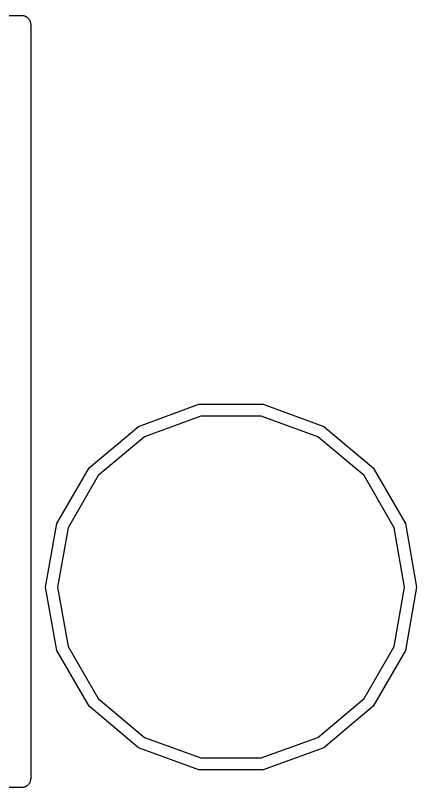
# Model space of a CAD drawing. Extents: x -2.2 to 89.1, y -78.6 to 9.2.
# Drawn here: x 69.39 to 76.1, y -75.35 to -62.45 of the extents above; entities that cross this region are included whole.
import ezdxf

# ---------------------------------------------------------------- set-up
doc = ezdxf.new("R2010")
doc.units = 0
doc.header["$MEASUREMENT"] = 0
doc.layers.add('BLACK', color=7, linetype='CONTINUOUS')

msp = doc.modelspace()

# ---------------------------------------------------------------- linework, layer by layer
at = {"layer": 'Black'}
for p, q in [((68.5, -62.45), (69.5, -62.45)), ((69.5, -62.45), (69.5129, -62.4523)), ((69.5129, -62.4523), (69.526, -62.4523)), ((69.526, -62.4523), (69.5384, -62.4568)), ((69.5384, -62.4568), (69.5513, -62.459)), ((69.5513, -62.459), (69.5627, -62.4656)), ((69.5627, -62.4656), (69.575, -62.4701)), ((69.575, -62.4701), (69.5851, -62.4785)), ((69.5851, -62.4785), (69.5964, -62.4851)), ((69.5964, -62.4851), (69.6049, -62.4951)), ((69.6049, -62.4951), (69.6149, -62.5036)), ((69.6149, -62.5036), (69.6215, -62.5149)), ((69.6215, -62.5149), (69.6299, -62.525)), ((69.6299, -62.525), (69.6344, -62.5373)), ((69.6344, -62.5373), (69.641, -62.5487)), ((69.641, -62.5487), (69.6432, -62.5616)), ((69.6432, -62.5616), (69.6477, -62.574)), ((69.6477, -62.574), (69.6477, -62.5871)), ((69.6477, -62.5871), (69.65, -62.6)), ((69.65, -62.6), (69.65, -75.2)), ((71.45, -69.3153), (72.4617, -68.9471)), ((72.4617, -68.9471), (73.5383, -68.9471)), ((73.5383, -68.9471), (74.55, -69.3153)), ((72.4964, -69.1441), (71.55, -69.4885)), ((73.5036, -69.1441), (72.4964, -69.1441)), ((74.45, -69.4885), (73.5036, -69.1441)), ((70.6253, -70.0074), (71.45, -69.3153)), ((74.55, -69.3153), (75.3747, -70.0074)), ((71.55, -69.4885), (70.7785, -70.1359)), ((75.2215, -70.1359), (74.45, -69.4885)), ((70.087, -70.9397), (70.6253, -70.0074)), ((75.3747, -70.0074), (75.913, -70.9397)), ((70.7785, -70.1359), (70.2749, -71.0081)), ((75.7251, -71.0081), (75.2215, -70.1359)), ((69.9, -72), (70.087, -70.9397)), ((75.913, -70.9397), (76.1, -72)), ((70.2749, -71.0081), (70.1, -72)), ((75.9, -72), (75.7251, -71.0081)), ((70.087, -73.0603), (69.9, -72)), ((70.1, -72), (70.2749, -72.9919)), ((75.7251, -72.9919), (75.9, -72)), ((76.1, -72), (75.913, -73.0603)), ((70.2749, -72.9919), (70.7785, -73.8641)), ((75.2215, -73.8641), (75.7251, -72.9919)), ((70.6253, -73.9926), (70.087, -73.0603)), ((75.913, -73.0603), (75.3747, -73.9926)), ((70.7785, -73.8641), (71.55, -74.5115)), ((74.45, -74.5115), (75.2215, -73.8641)), ((71.45, -74.6847), (70.6253, -73.9926)), ((75.3747, -73.9926), (74.55, -74.6847)), ((71.55, -74.5115), (72.4964, -74.8559)), ((73.5036, -74.8559), (74.45, -74.5115)), ((72.4617, -75.0529), (71.45, -74.6847)), ((74.55, -74.6847), (73.5383, -75.0529)), ((72.4964, -74.8559), (73.5036, -74.8559)), ((73.5383, -75.0529), (72.4617, -75.0529)), ((69.65, -75.2), (69.6477, -75.2129)), ((69.5627, -75.3344), (69.5513, -75.341)), ((69.575, -75.3299), (69.5627, -75.3344)), ((69.5851, -75.3215), (69.575, -75.3299)), ((69.5964, -75.3149), (69.5851, -75.3215)), ((69.6049, -75.3049), (69.5964, -75.3149)), ((69.6149, -75.2964), (69.6049, -75.3049)), ((69.6215, -75.2851), (69.6149, -75.2964)), ((69.6299, -75.275), (69.6215, -75.2851)), ((69.6344, -75.2627), (69.6299, -75.275)), ((69.641, -75.2513), (69.6344, -75.2627)), ((69.6432, -75.2384), (69.641, -75.2513)), ((69.6477, -75.226), (69.6432, -75.2384)), ((69.6477, -75.2129), (69.6477, -75.226)), ((69.5, -75.35), (57, -75.35)), ((69.5129, -75.3477), (69.5, -75.35)), ((69.526, -75.3477), (69.5129, -75.3477)), ((69.5384, -75.3432), (69.526, -75.3477)), ((69.5513, -75.341), (69.5384, -75.3432))]:
    msp.add_line(p, q, dxfattribs=at)

doc.saveas('drawing.dxf')
